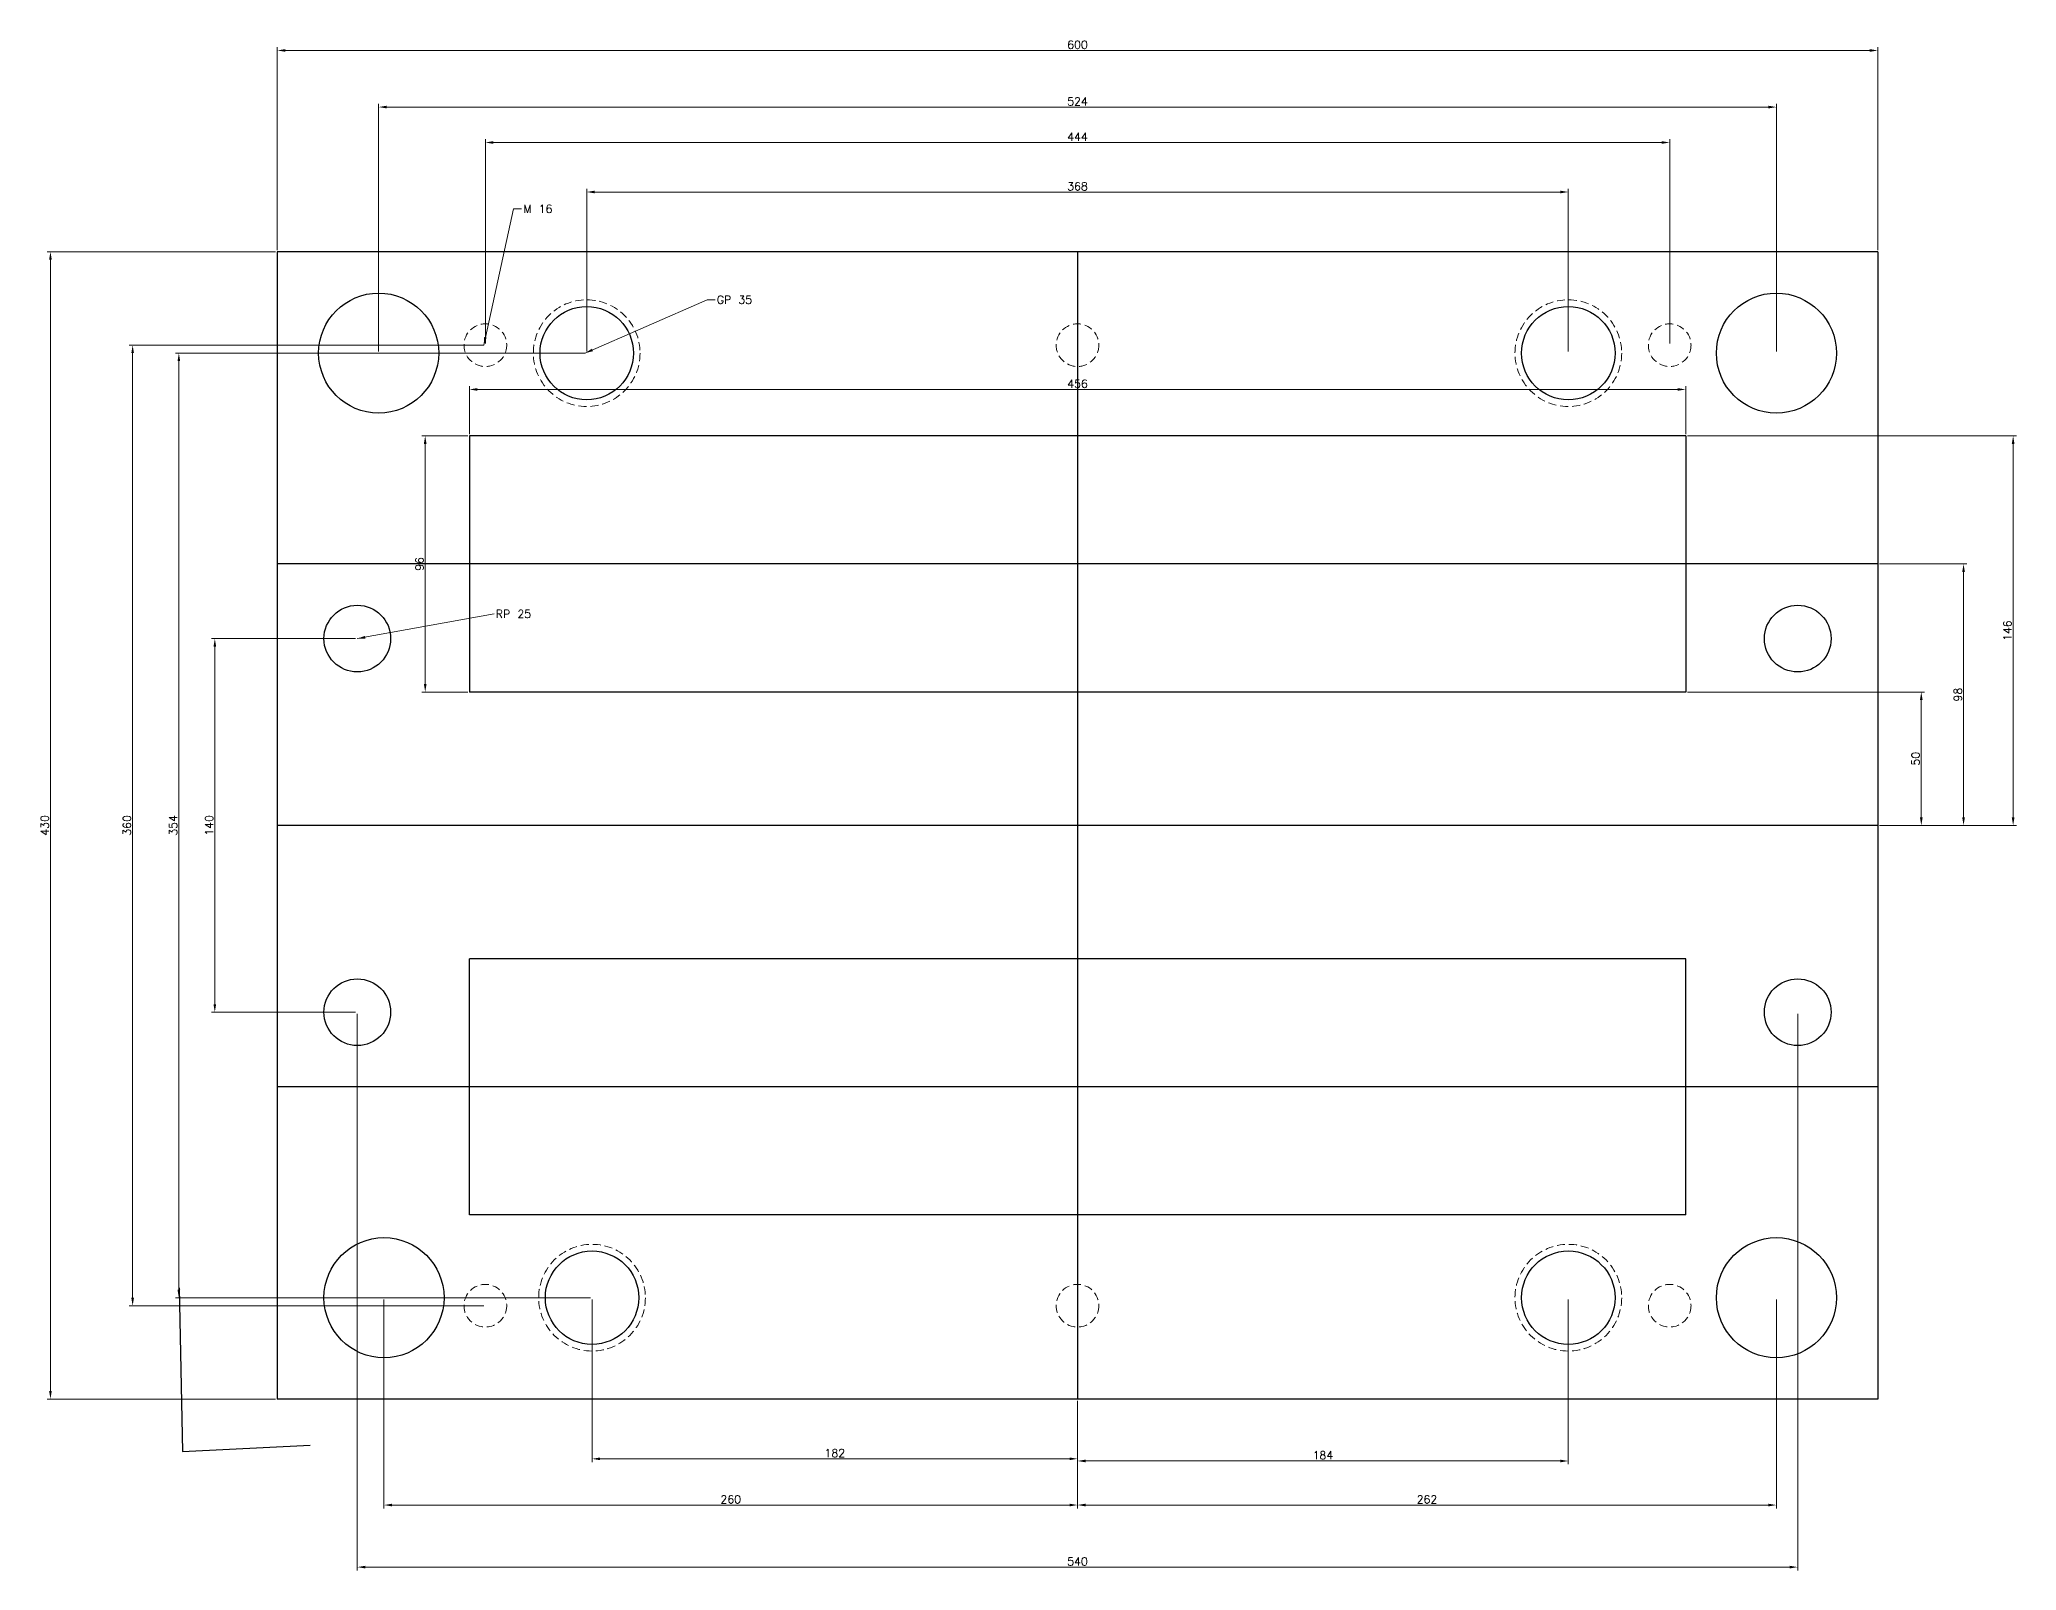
# Model space of a CAD drawing. Header units: millimetres. Extents: x 13307 to 15757, y 5157 to 5731.
# Drawn here: x 13307 to 14048, y 5157 to 5731 of the extents above; entities that cross this region are included whole.
import ezdxf

# ---------------------------------------------------------------- set-up
doc = ezdxf.new("R2010")
doc.units = ezdxf.units.MM
doc.linetypes.add('HIDDEN', pattern=[0.375, 0.25, -0.125])
doc.styles.get("Standard").update_dxf_attribs({"font": 'txt.shx', "height": 3})
doc.dimstyles.new('ISO-25', dxfattribs={"dimtxt": 3, "dimasz": 3, "dimexe": 1.25, "dimexo": 0.625, "dimtad": 1, "dimtxsty": 'Standard', "dimcen": 2.5, "dimclrd": 1, "dimclre": 1, "dimaunit": 1, "dimazin": 0, "dimtfac": 1, "dimtmove": 0, "dimatfit": 3, "dimfxl": 1, "dimlwd": 15, "dimlwe": 15, "dimarcsym": 0})

# ---------------------------------------------------------------- blocks, each defined once
blk = doc.blocks.new('*D201')
at = {"color": 1, "lineweight": 15}
for p, q in [((13512.47, 5614.06), (13512.47, 5675.08)), ((13515.47, 5673.83), (13877.47, 5673.83)), ((13880.47, 5614.06), (13880.47, 5675.08))]:
    blk.add_line(p, q, dxfattribs=at)
at = {"color": 1}
for points in [[(13515.47, 5674.33), (13515.47, 5673.33), (13512.47, 5673.83)], [(13877.47, 5674.33), (13877.47, 5673.33), (13880.47, 5673.83)]]:
    blk.add_solid(points, dxfattribs=at)
at = {"layer": 'Defpoints', "color": 0}
for p in [(13880.47, 5673.83), (13512.47, 5613.44), (13880.47, 5613.44)]:
    blk.add_point(p, dxfattribs=at)
at = {"color": 0, "insert": (13696.47, 5675.95), "char_height": 3, "attachment_point": 5}
blk.add_mtext('368', dxfattribs=at)
blk = doc.blocks.new('*D202')
at = {"color": 1, "lineweight": 15}
for p, q in [((13474.47, 5617.06), (13474.47, 5693.64)), ((13477.47, 5692.39), (13915.47, 5692.39)), ((13918.47, 5617.06), (13918.47, 5693.64))]:
    blk.add_line(p, q, dxfattribs=at)
at = {"color": 1}
for points in [[(13477.47, 5692.89), (13477.47, 5691.89), (13474.47, 5692.39)], [(13915.47, 5692.89), (13915.47, 5691.89), (13918.47, 5692.39)]]:
    blk.add_solid(points, dxfattribs=at)
at = {"layer": 'Defpoints', "color": 0}
for p in [(13918.47, 5692.39), (13474.47, 5616.44), (13918.47, 5616.44)]:
    blk.add_point(p, dxfattribs=at)
at = {"color": 0, "insert": (13696.47, 5694.52), "char_height": 3, "attachment_point": 5}
blk.add_mtext('444', dxfattribs=at)
blk = doc.blocks.new('*D203')
at = {"color": 1, "lineweight": 15}
for p, q in [((13434.47, 5614.06), (13434.47, 5706.91)), ((13958.47, 5614.06), (13958.47, 5706.91)), ((13437.47, 5705.66), (13955.47, 5705.66))]:
    blk.add_line(p, q, dxfattribs=at)
at = {"color": 1}
for points in [[(13437.47, 5706.16), (13437.47, 5705.16), (13434.47, 5705.66)], [(13955.47, 5706.16), (13955.47, 5705.16), (13958.47, 5705.66)]]:
    blk.add_solid(points, dxfattribs=at)
at = {"layer": 'Defpoints', "color": 0}
for p in [(13958.47, 5705.66), (13434.47, 5613.44), (13958.47, 5613.44)]:
    blk.add_point(p, dxfattribs=at)
at = {"color": 0, "insert": (13696.47, 5707.78), "char_height": 3, "attachment_point": 5}
blk.add_mtext('524', dxfattribs=at)
blk = doc.blocks.new('*D204')
at = {"color": 1, "lineweight": 15}
for p, q in [((13396.47, 5652.06), (13396.47, 5728.13)), ((13399.47, 5726.88), (13993.47, 5726.88)), ((13996.47, 5652.06), (13996.47, 5728.13))]:
    blk.add_line(p, q, dxfattribs=at)
at = {"color": 1}
for points in [[(13399.47, 5727.38), (13399.47, 5726.38), (13396.47, 5726.88)], [(13993.47, 5727.38), (13993.47, 5726.38), (13996.47, 5726.88)]]:
    blk.add_solid(points, dxfattribs=at)
at = {"layer": 'Defpoints', "color": 0}
for p in [(13996.47, 5726.88), (13396.47, 5651.44), (13996.47, 5651.44)]:
    blk.add_point(p, dxfattribs=at)
at = {"color": 0, "insert": (13696.47, 5729), "char_height": 3, "attachment_point": 5}
blk.add_mtext('600', dxfattribs=at)
blk = doc.blocks.new('*D205')
at = {"color": 1, "lineweight": 15}
for p, q in [((13425.85, 5506.44), (13371.8, 5506.44)), ((13373.05, 5503.44), (13373.05, 5369.44)), ((13425.85, 5366.44), (13371.8, 5366.44))]:
    blk.add_line(p, q, dxfattribs=at)
at = {"color": 1}
for points in [[(13372.55, 5503.44), (13373.55, 5503.44), (13373.05, 5506.44)], [(13372.55, 5369.44), (13373.55, 5369.44), (13373.05, 5366.44)]]:
    blk.add_solid(points, dxfattribs=at)
at = {"layer": 'Defpoints', "color": 0}
for p in [(13426.47, 5506.44), (13373.05, 5366.44), (13426.47, 5366.44)]:
    blk.add_point(p, dxfattribs=at)
at = {"color": 0, "insert": (13370.93, 5436.44), "char_height": 3, "attachment_point": 5, "rotation": 90}
blk.add_mtext('140', dxfattribs=at)
blk = doc.blocks.new('*D206')
at = {"color": 1, "lineweight": 15}
for p, q in [((13511.85, 5613.44), (13358.32, 5613.44)), ((13359.57, 5610.44), (13359.57, 5262.44)), ((13513.85, 5259.44), (13358.32, 5259.44))]:
    blk.add_line(p, q, dxfattribs=at)
at = {"color": 1}
for points in [[(13359.07, 5610.44), (13360.07, 5610.44), (13359.57, 5613.44)], [(13359.07, 5262.44), (13360.07, 5262.44), (13359.57, 5259.44)]]:
    blk.add_solid(points, dxfattribs=at)
at = {"layer": 'Defpoints', "color": 0}
for p in [(13512.47, 5613.44), (13359.57, 5259.44), (13514.47, 5259.44)]:
    blk.add_point(p, dxfattribs=at)
at = {"color": 0, "insert": (13357.45, 5436.44), "char_height": 3, "attachment_point": 5, "rotation": 90}
blk.add_mtext('354', dxfattribs=at)
blk = doc.blocks.new('*D207')
at = {"color": 1, "lineweight": 15}
for p, q in [((13473.85, 5616.44), (13340.99, 5616.44)), ((13342.24, 5613.44), (13342.24, 5259.44)), ((13473.85, 5256.44), (13340.99, 5256.44))]:
    blk.add_line(p, q, dxfattribs=at)
at = {"color": 1}
for points in [[(13341.74, 5613.44), (13342.74, 5613.44), (13342.24, 5616.44)], [(13341.74, 5259.44), (13342.74, 5259.44), (13342.24, 5256.44)]]:
    blk.add_solid(points, dxfattribs=at)
at = {"layer": 'Defpoints', "color": 0}
for p in [(13474.47, 5616.44), (13342.24, 5256.44), (13474.47, 5256.44)]:
    blk.add_point(p, dxfattribs=at)
at = {"color": 0, "insert": (13340.12, 5436.44), "char_height": 3, "attachment_point": 5, "rotation": 90}
blk.add_mtext('360', dxfattribs=at)
blk = doc.blocks.new('*D208')
at = {"color": 1, "lineweight": 15}
for p, q in [((13395.85, 5651.44), (13310.18, 5651.44)), ((13311.43, 5224.44), (13311.43, 5648.44)), ((13395.85, 5221.44), (13310.18, 5221.44))]:
    blk.add_line(p, q, dxfattribs=at)
at = {"color": 1}
for points in [[(13310.93, 5648.44), (13311.93, 5648.44), (13311.43, 5651.44)], [(13310.93, 5224.44), (13311.93, 5224.44), (13311.43, 5221.44)]]:
    blk.add_solid(points, dxfattribs=at)
at = {"layer": 'Defpoints', "color": 0}
for p in [(13311.43, 5651.44), (13396.47, 5651.44), (13396.47, 5221.44)]:
    blk.add_point(p, dxfattribs=at)
at = {"color": 0, "insert": (13309.31, 5436.44), "char_height": 3, "attachment_point": 5, "rotation": 90}
blk.add_mtext('430', dxfattribs=at)
blk = doc.blocks.new('*D209')
at = {"color": 1, "lineweight": 15}
for p, q in [((13514.47, 5258.81), (13514.47, 5197.8)), ((13696.47, 5220.81), (13696.47, 5197.8)), ((13517.47, 5199.05), (13693.47, 5199.05))]:
    blk.add_line(p, q, dxfattribs=at)
at = {"color": 1}
for points in [[(13517.47, 5199.55), (13517.47, 5198.55), (13514.47, 5199.05)], [(13693.47, 5199.55), (13693.47, 5198.55), (13696.47, 5199.05)]]:
    blk.add_solid(points, dxfattribs=at)
at = {"layer": 'Defpoints', "color": 0}
for p in [(13514.47, 5259.44), (13696.47, 5221.44), (13696.47, 5199.05)]:
    blk.add_point(p, dxfattribs=at)
at = {"color": 0, "insert": (13605.47, 5201.18), "char_height": 3, "attachment_point": 5}
blk.add_mtext('182', dxfattribs=at)
blk = doc.blocks.new('*D211')
at = {"color": 1, "lineweight": 15}
for p, q in [((13880.47, 5258.81), (13880.47, 5196.99)), ((13696.47, 5220.81), (13696.47, 5196.99)), ((13699.47, 5198.24), (13877.47, 5198.24))]:
    blk.add_line(p, q, dxfattribs=at)
at = {"color": 1}
for points in [[(13699.47, 5198.74), (13699.47, 5197.74), (13696.47, 5198.24)], [(13877.47, 5198.74), (13877.47, 5197.74), (13880.47, 5198.24)]]:
    blk.add_solid(points, dxfattribs=at)
at = {"layer": 'Defpoints', "color": 0}
for p in [(13880.47, 5259.44), (13696.47, 5221.44), (13880.47, 5198.24)]:
    blk.add_point(p, dxfattribs=at)
at = {"color": 0, "insert": (13788.47, 5200.37), "char_height": 3, "attachment_point": 5}
blk.add_mtext('184', dxfattribs=at)
blk = doc.blocks.new('*D212')
at = {"color": 1, "lineweight": 15}
for p, q in [((13436.47, 5258.81), (13436.47, 5180.48)), ((13696.47, 5220.81), (13696.47, 5180.48)), ((13439.47, 5181.73), (13693.47, 5181.73))]:
    blk.add_line(p, q, dxfattribs=at)
at = {"color": 1}
for points in [[(13439.47, 5182.23), (13439.47, 5181.23), (13436.47, 5181.73)], [(13693.47, 5182.23), (13693.47, 5181.23), (13696.47, 5181.73)]]:
    blk.add_solid(points, dxfattribs=at)
at = {"layer": 'Defpoints', "color": 0}
for p in [(13436.47, 5259.44), (13696.47, 5221.44), (13696.47, 5181.73)]:
    blk.add_point(p, dxfattribs=at)
at = {"color": 0, "insert": (13566.47, 5183.86), "char_height": 3, "attachment_point": 5}
blk.add_mtext('260', dxfattribs=at)
blk = doc.blocks.new('*D213')
at = {"color": 1, "lineweight": 15}
for p, q in [((13958.47, 5258.81), (13958.47, 5180.48)), ((13696.47, 5220.81), (13696.47, 5180.48)), ((13699.47, 5181.73), (13955.47, 5181.73))]:
    blk.add_line(p, q, dxfattribs=at)
at = {"color": 1}
for points in [[(13699.47, 5182.23), (13699.47, 5181.23), (13696.47, 5181.73)], [(13955.47, 5182.23), (13955.47, 5181.23), (13958.47, 5181.73)]]:
    blk.add_solid(points, dxfattribs=at)
at = {"layer": 'Defpoints', "color": 0}
for p in [(13958.47, 5259.44), (13696.47, 5221.44), (13958.47, 5181.73)]:
    blk.add_point(p, dxfattribs=at)
at = {"color": 0, "insert": (13827.47, 5183.86), "char_height": 3, "attachment_point": 5}
blk.add_mtext('262', dxfattribs=at)
blk = doc.blocks.new('*D214')
at = {"color": 1, "lineweight": 15}
for p, q in [((13426.47, 5365.81), (13426.47, 5157.21)), ((13966.47, 5365.81), (13966.47, 5157.21)), ((13429.47, 5158.46), (13963.47, 5158.46))]:
    blk.add_line(p, q, dxfattribs=at)
at = {"color": 1}
for points in [[(13429.47, 5158.96), (13429.47, 5157.96), (13426.47, 5158.46)], [(13963.47, 5158.96), (13963.47, 5157.96), (13966.47, 5158.46)]]:
    blk.add_solid(points, dxfattribs=at)
at = {"layer": 'Defpoints', "color": 0}
for p in [(13426.47, 5366.44), (13966.47, 5366.44), (13966.47, 5158.46)]:
    blk.add_point(p, dxfattribs=at)
at = {"color": 0, "insert": (13696.47, 5160.59), "char_height": 3, "attachment_point": 5}
blk.add_mtext('540', dxfattribs=at)
blk = doc.blocks.new('*D215')
at = {"color": 1, "lineweight": 15}
for p, q in [((13468.47, 5583.06), (13468.47, 5601.09)), ((13471.47, 5599.84), (13921.47, 5599.84)), ((13924.47, 5583.06), (13924.47, 5601.09))]:
    blk.add_line(p, q, dxfattribs=at)
at = {"color": 1}
for points in [[(13471.47, 5600.34), (13471.47, 5599.34), (13468.47, 5599.84)], [(13921.47, 5600.34), (13921.47, 5599.34), (13924.47, 5599.84)]]:
    blk.add_solid(points, dxfattribs=at)
at = {"layer": 'Defpoints', "color": 0}
for p in [(13924.47, 5599.84), (13468.47, 5582.44), (13924.47, 5582.44)]:
    blk.add_point(p, dxfattribs=at)
at = {"color": 0, "insert": (13696.47, 5601.97), "char_height": 3, "attachment_point": 5}
blk.add_mtext('456', dxfattribs=at)
blk = doc.blocks.new('*D216')
at = {"color": 1, "lineweight": 15}
for p, q in [((13467.85, 5582.44), (13450.67, 5582.44)), ((13451.92, 5489.44), (13451.92, 5579.44)), ((13467.85, 5486.44), (13450.67, 5486.44))]:
    blk.add_line(p, q, dxfattribs=at)
at = {"color": 1}
for points in [[(13451.42, 5579.44), (13452.42, 5579.44), (13451.92, 5582.44)], [(13451.42, 5489.44), (13452.42, 5489.44), (13451.92, 5486.44)]]:
    blk.add_solid(points, dxfattribs=at)
at = {"layer": 'Defpoints', "color": 0}
for p in [(13451.92, 5582.44), (13468.47, 5582.44), (13468.47, 5486.44)]:
    blk.add_point(p, dxfattribs=at)
at = {"color": 0, "insert": (13449.8, 5534.44), "char_height": 3, "attachment_point": 5, "rotation": 90}
blk.add_mtext('96', dxfattribs=at)
blk = doc.blocks.new('*D217')
at = {"color": 1, "lineweight": 15}
for p, q in [((13925.1, 5486.44), (14014.05, 5486.44)), ((14012.8, 5439.44), (14012.8, 5483.44)), ((13997.1, 5436.44), (14014.05, 5436.44))]:
    blk.add_line(p, q, dxfattribs=at)
at = {"color": 1}
for points in [[(14012.3, 5483.44), (14013.3, 5483.44), (14012.8, 5486.44)], [(14012.3, 5439.44), (14013.3, 5439.44), (14012.8, 5436.44)]]:
    blk.add_solid(points, dxfattribs=at)
at = {"layer": 'Defpoints', "color": 0}
for p in [(13924.47, 5486.44), (14012.8, 5486.44), (13996.47, 5436.44)]:
    blk.add_point(p, dxfattribs=at)
at = {"color": 0, "insert": (14010.68, 5461.44), "char_height": 3, "attachment_point": 5, "rotation": 90}
blk.add_mtext('50', dxfattribs=at)
blk = doc.blocks.new('*D218')
at = {"color": 1, "lineweight": 15}
for p, q in [((13997.1, 5534.44), (14029.89, 5534.44)), ((14028.64, 5531.44), (14028.64, 5439.44)), ((13997.72, 5436.44), (14029.89, 5436.44))]:
    blk.add_line(p, q, dxfattribs=at)
at = {"color": 1}
for points in [[(14028.14, 5531.44), (14029.14, 5531.44), (14028.64, 5534.44)], [(14028.14, 5439.44), (14029.14, 5439.44), (14028.64, 5436.44)]]:
    blk.add_solid(points, dxfattribs=at)
at = {"layer": 'Defpoints', "color": 0}
for p in [(13996.47, 5534.44), (13997.1, 5436.44), (14028.64, 5436.44)]:
    blk.add_point(p, dxfattribs=at)
at = {"color": 0, "insert": (14026.51, 5485.44), "char_height": 3, "attachment_point": 5, "rotation": 90}
blk.add_mtext('98', dxfattribs=at)
blk = doc.blocks.new('*D219')
at = {"color": 1, "lineweight": 15}
for p, q in [((13925.1, 5582.44), (14048.48, 5582.44)), ((14047.23, 5579.44), (14047.23, 5439.44)), ((13998.35, 5436.44), (14048.48, 5436.44))]:
    blk.add_line(p, q, dxfattribs=at)
at = {"color": 1}
for points in [[(14046.73, 5579.44), (14047.73, 5579.44), (14047.23, 5582.44)], [(14046.73, 5439.44), (14047.73, 5439.44), (14047.23, 5436.44)]]:
    blk.add_solid(points, dxfattribs=at)
at = {"layer": 'Defpoints', "color": 0}
for p in [(13924.47, 5582.44), (13997.72, 5436.44), (14047.23, 5436.44)]:
    blk.add_point(p, dxfattribs=at)
at = {"color": 0, "insert": (14045.1, 5509.44), "char_height": 3, "attachment_point": 5, "rotation": 90}
blk.add_mtext('146', dxfattribs=at)

msp = doc.modelspace()

# ---------------------------------------------------------------- linework, layer by layer
for p, q in [((13996.473, 5651.439), (13396.473, 5651.439)), ((13396.473, 5651.439), (13396.473, 5221.439)), ((13696.473, 5651.439), (13696.473, 5221.439)), ((13996.473, 5651.439), (13996.473, 5221.439)), ((13924.473, 5582.439), (13468.473, 5582.439)), ((13468.473, 5582.439), (13468.473, 5486.439)), ((13924.473, 5582.439), (13924.473, 5486.439)), ((13996.473, 5534.439), (13396.473, 5534.439)), ((13924.473, 5486.439), (13468.473, 5486.439)), ((13996.473, 5436.439), (13396.473, 5436.439)), ((13924.473, 5386.439), (13468.473, 5386.439)), ((13468.473, 5290.439), (13468.473, 5386.439)), ((13924.473, 5290.439), (13924.473, 5386.439)), ((13996.473, 5338.439), (13396.473, 5338.439)), ((13924.473, 5290.439), (13468.473, 5290.439)), ((13359.691, 5263.102), (13360.919, 5201.737)), ((13996.473, 5221.439), (13396.473, 5221.439)), ((13360.919, 5201.737), (13408.84, 5204.192))]:
    msp.add_line(p, q)
for centre, radius in [((13434.473, 5613.439), 22.5), ((13958.473, 5613.439), 22.5), ((13512.473, 5613.439), 17.5), ((13880.473, 5613.439), 17.5), ((13426.473, 5506.439), 12.5), ((13966.473, 5506.439), 12.5), ((13426.473, 5366.439), 12.5), ((13966.473, 5366.439), 12.5), ((13436.473, 5259.439), 22.5), ((13514.473, 5259.439), 17.5), ((13880.473, 5259.439), 17.5), ((13958.473, 5259.439), 22.5)]:
    msp.add_circle(centre, radius)
at = {"linetype": 'HIDDEN', "lineweight": 15, "ltscale": 12}
for centre, radius in [((13512.473, 5613.439), 20), ((13880.473, 5613.439), 20), ((13474.473, 5616.439), 8), ((13696.473, 5616.439), 8), ((13918.473, 5616.439), 8), ((13514.473, 5259.439), 20), ((13880.473, 5259.439), 20), ((13474.473, 5256.439), 8), ((13696.473, 5256.439), 8), ((13918.473, 5256.439), 8)]:
    msp.add_circle(centre, radius, dxfattribs=at)

# ---------------------------------------------------------------- texts
at = {"char_height": 3, "attachment_point": 1}
for s, insert in [('M 16', (13488.706, 5669.03)), ('GP 35', (13561.255, 5634.939)), ('RP 25', (13478.394, 5517.202))]:
    msp.add_mtext(s, dxfattribs=dict(at, insert=insert))

# ---------------------------------------------------------------- dimensions: what is measured, and where the dimension line sits
for base, p1, p2, picture, middle in [((13996.473, 5726.875), (13396.473, 5651.439), (13996.473, 5651.439), '*D204', (13696.473, 5729)), ((13958.473, 5705.656), (13434.473, 5613.439), (13958.473, 5613.439), '*D203', (13696.473, 5707.781)), ((13918.473, 5692.394), (13474.473, 5616.439), (13918.473, 5616.439), '*D202', (13696.473, 5694.519)), ((13880.473, 5673.827), (13512.473, 5613.439), (13880.473, 5613.439), '*D201', (13696.473, 5675.952)), ((13924.473, 5599.841), (13468.473, 5582.439), (13924.473, 5582.439), '*D215', (13696.473, 5601.966)), ((13966.473, 5158.464), (13426.473, 5366.439), (13966.473, 5366.439), '*D214', (13696.473, 5160.589)), ((13696.473, 5181.733), (13436.473, 5259.439), (13696.473, 5221.439), '*D212', (13566.473, 5183.858)), ((13696.473, 5199.052), (13514.473, 5259.439), (13696.473, 5221.439), '*D209', (13605.473, 5201.177)), ((13880.473, 5198.243), (13696.473, 5221.439), (13880.473, 5259.439), '*D211', (13788.473, 5200.368)), ((13958.473, 5181.733), (13696.473, 5221.439), (13958.473, 5259.439), '*D213', (13827.473, 5183.858))]:
    dim = msp.add_linear_dim(base=base, p1=p1, p2=p2, dimstyle='ISO-25')
    dim.commit()
    dim.dimension.update_dxf_attribs({"geometry": picture, "text_midpoint": middle})
for base, p1, p2, angle, picture, middle in [((13311.431, 5651.439), (13396.473, 5221.439), (13396.473, 5651.439), 270, '*D208', (13309.306, 5436.439)), ((13342.242, 5256.439), (13474.473, 5616.439), (13474.473, 5256.439), 90, '*D207', (13340.117, 5436.439)), ((13359.573, 5259.439), (13512.473, 5613.439), (13514.473, 5259.439), 90, '*D206', (13357.448, 5436.439)), ((13451.923, 5582.439), (13468.473, 5486.439), (13468.473, 5582.439), 270, '*D216', (13449.798, 5534.439)), ((14047.228, 5436.439), (13924.473, 5582.439), (13997.723, 5436.439), 90, '*D219', (14045.103, 5509.439)), ((14028.637, 5436.439), (13996.473, 5534.439), (13997.098, 5436.439), 90, '*D218', (14026.512, 5485.439)), ((13373.053, 5366.439), (13426.473, 5506.439), (13426.473, 5366.439), 90, '*D205', (13370.928, 5436.439)), ((14012.801, 5486.439), (13996.473, 5436.439), (13924.473, 5486.439), 90, '*D217', (14010.676, 5461.439))]:
    dim = msp.add_linear_dim(base=base, p1=p1, p2=p2, angle=angle, dimstyle='ISO-25')
    dim.commit()
    dim.dimension.update_dxf_attribs({"geometry": picture, "text_midpoint": middle})

# ---------------------------------------------------------------- leaders
at = {"annotation_type": 0, "has_hookline": 1}
for points, hookline_direction, text_width in [([(13473.848, 5616.439), (13485.081, 5667.53), (13488.081, 5667.53)], 0, 10), ([(13511.848, 5613.439), (13557.63, 5633.439), (13560.63, 5633.439)], 0, 14), ([(13426.473, 5506.439), (13477.769, 5515.702)], 1, 14)]:
    msp.add_leader(points, dimstyle='ISO-25', override={"dimgap": 0.625, "dimtad": 0}, dxfattribs=dict(at, hookline_direction=hookline_direction, text_width=text_width))

doc.saveas('drawing.dxf')
